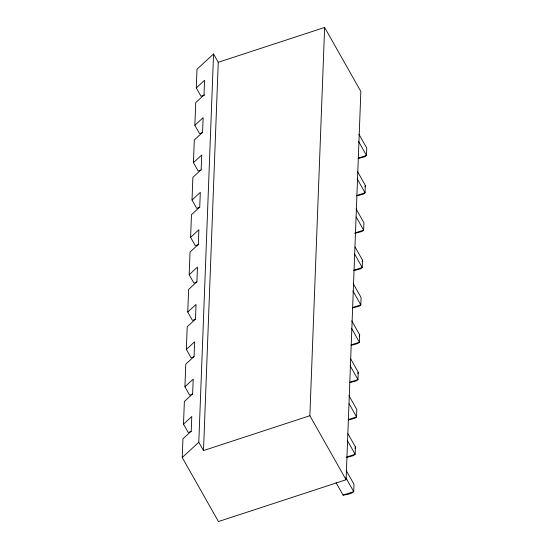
<?xml version="1.0" encoding="UTF-8"?>
<svg xmlns="http://www.w3.org/2000/svg" width="549" height="549" viewBox="0 0 549 549"><rect width="100%" height="100%" fill="white"/><g stroke="black" fill="none" stroke-linecap="round" stroke-linejoin="round"><path stroke-width="0.82" d="M324.631 27.45L309.869 415.717L203.507 450.557L218.262 62.291L324.631 27.45L360.851 91.47L346.096 479.744L218.454 521.55L182.234 457.53L182.941 438.85L191.224 431.205L191.786 416.499L183.503 424.144L188.204 432.454L191.244 431.459M183.503 424.144L184.361 401.491L192.644 393.853L193.207 379.146L184.917 386.784L189.625 395.102L192.665 394.107M184.917 386.784L185.782 364.138L194.065 356.493L194.627 341.787L186.337 349.432L191.045 357.742L194.085 356.747M186.337 349.432L187.202 326.779L195.485 319.141L196.041 304.434L187.758 312.072L192.466 320.39L195.506 319.394M187.758 312.072L188.623 289.426L196.906 281.781L197.462 267.075L189.179 274.72L193.886 283.03L196.919 282.035M189.179 274.72L190.036 252.066L198.326 244.429L198.882 229.722L190.599 237.36L195.3 245.678L198.34 244.682M190.599 237.36L191.457 214.714L199.747 207.069L200.303 192.363L192.02 200.008L196.72 208.318L199.761 207.323M192.02 200.008L192.877 177.354L201.16 169.716L201.723 155.01L193.44 162.648L198.141 170.965L201.181 169.97M193.44 162.648L194.298 140.002L202.581 132.357L203.144 117.651L194.861 125.296L199.562 133.606L202.602 132.611M194.861 125.296L195.719 102.642L204.002 95.004L204.564 80.298L196.274 87.936L200.982 96.253L204.777 95.004M196.274 87.936L196.988 69.256L213.554 53.974L218.262 62.291M203.507 450.557L198.8 442.247L213.554 53.974M347.949 433.737L355.409 446.927L355.134 454.277L353.432 455.615L346.838 457.386M350.379 358.298L358.25 372.215L357.969 379.565L356.274 380.903L349.679 382.674M351.799 320.939L359.67 334.856L359.389 342.212L357.694 343.544L351.099 345.314M355.052 246.961L362.512 260.144L362.23 267.5L360.535 268.832L353.933 270.602M357.474 171.514L365.346 185.432L365.071 192.788L363.376 194.12L356.775 195.89M364.886 186.866L365.346 185.432M362.045 261.578L362.512 260.144M359.204 336.29L359.67 334.856M357.783 373.649L358.25 372.215M354.942 448.361L355.409 446.927M182.234 457.53L198.8 442.247M358.133 158.167L366.492 155.429L366.766 148.072L358.895 134.162M356.713 195.519L365.071 192.788L357.193 178.871M355.292 232.879L363.651 230.141L363.932 222.791L356.054 208.874M353.872 270.238L362.23 267.5L354.359 253.583M352.451 307.591L360.81 304.853L361.091 297.503L353.213 283.586M351.031 344.95L359.389 342.212L351.518 328.295M349.617 382.303L357.969 379.565L350.097 365.648M348.196 419.662L356.548 416.924L356.829 409.568L348.958 395.651M346.776 457.015L355.134 454.277L347.256 440.36M336.029 482.667L343.077 495.116L353.714 491.636L353.988 484.28L346.117 470.363M358.195 158.537L364.797 156.76L366.492 155.429L358.614 141.512M354.579 233.373L361.956 231.472L363.651 230.141L356.191 216.958M352.52 307.962L359.115 306.184L360.81 304.853L352.938 290.936M348.258 420.026L354.853 418.256L356.548 416.924L349.095 403.735M343.077 495.116L347.764 494.361L352.019 492.968L353.714 491.636L345.836 477.719M309.869 415.717L346.096 479.744"/></g></svg>
